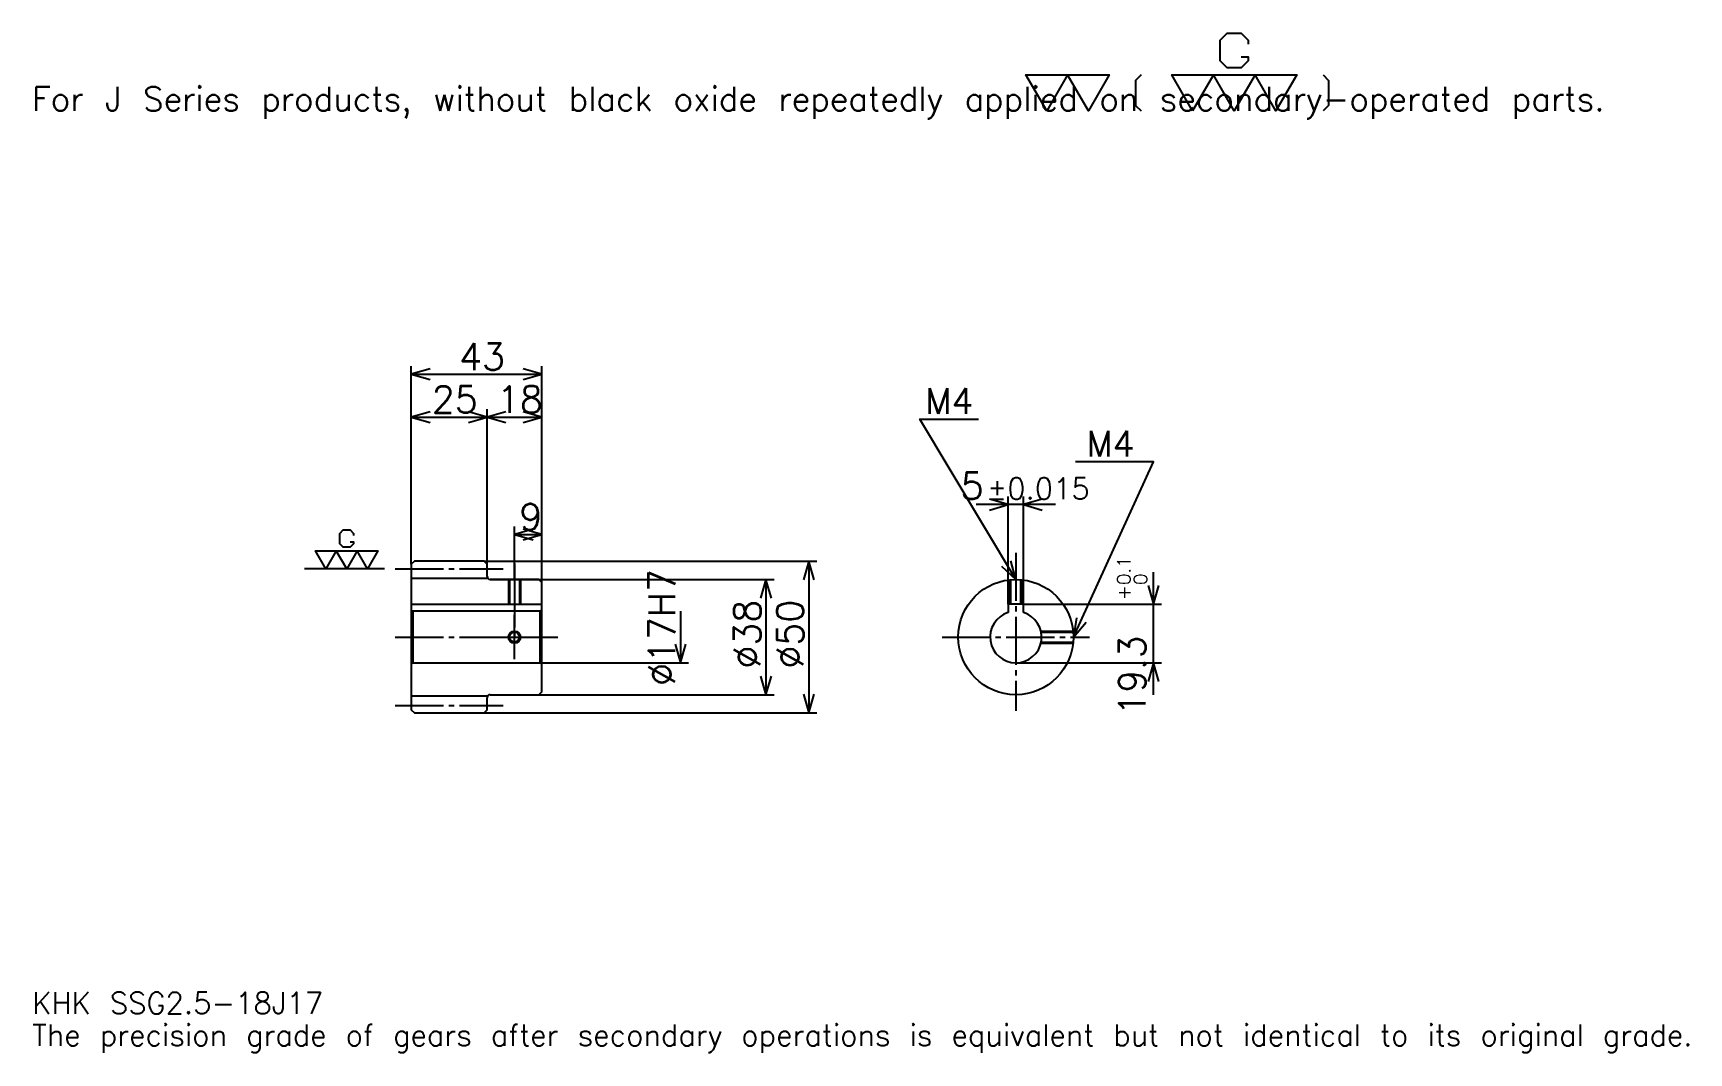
# Model space of a CAD drawing. Extents: x 18 to 564, y 6 to 343.
import ezdxf

# ---------------------------------------------------------------- set-up
doc = ezdxf.new("R2010")
doc.units = 0
doc.linetypes.add('DASHDOT', pattern=[21.130436, 15.847826, -1.76087, 1.76087, -1.76087])
doc.layers.get('0').update_dxf_attribs({"linetype": 'CONTINUOUS'})
doc.layers.add('DASHDOT', color=6, linetype='DASHDOT')
doc.styles.add('KANJI', font='TXT', dxfattribs={"bigfont": 'BIGFONT'})

msp = doc.modelspace()

# ---------------------------------------------------------------- linework, layer by layer
at = {"color": 5}
for p, q in [((142.630432, 168.510864), (142.630432, 232.782593)), ((142.630432, 230.141296), (185.630432, 230.141296)), ((185.630432, 168.510864), (185.630432, 232.782593)), ((167.630432, 168.510864), (167.630432, 218.695648)), ((142.630432, 216.054352), (167.630432, 216.054352)), ((167.630432, 216.054352), (185.630432, 216.054352)), ((355.043457, 187.16304), (328.913025, 187.16304)), ((339.478271, 154.310867), (339.478271, 189.804337)), ((344.478271, 154.310867), (344.478271, 189.804337)), ((176.630432, 168.510864), (176.630432, 179.956512)), ((176.630432, 177.315216), (185.630432, 177.315216)), ((142.630432, 167.510864), (142.630432, 168.510864)), ((166.630432, 168.510864), (185.630432, 168.510864)), ((167.630432, 167.510864), (167.630432, 168.510864)), ((176.630432, 162.510864), (176.630432, 168.510864)), ((176.630432, 162.510864), (176.630432, 168.510864)), ((185.630432, 168.510864), (276.315247, 168.510864)), ((185.630432, 161.510864), (185.630432, 168.510864)), ((273.67392, 168.510864), (273.67392, 118.510864)), ((387.391296, 124.445648), (387.391296, 164.876083)), ((168.630432, 162.510864), (185.630432, 162.510864)), ((185.630432, 162.510864), (262.228271, 162.510864)), ((259.586945, 162.510864), (259.586945, 124.510864)), ((344.478271, 154.310867), (390.032593, 154.310867)), ((231.41304, 152.010864), (231.41304, 135.010864)), ((185.630432, 135.010864), (234.054352, 135.010864)), ((341.978271, 135.010864), (390.032593, 135.010864)), ((168.630432, 124.510864), (185.630432, 124.510864)), ((185.630432, 124.510864), (262.228271, 124.510864)), ((166.630432, 118.510864), (185.630432, 118.510864)), ((185.630432, 118.510864), (276.315247, 118.510864))]:
    msp.add_line(p, q, dxfattribs=at)
at = {"color": 7}
msp.add_line((133.82608, 166.010864), (107.41304, 166.010864), dxfattribs=at)
at = {"color": 4}
for p, q in [((142.630432, 162.885864), (167.630432, 162.885864)), ((142.630432, 154.310867), (185.630432, 154.310867)), ((143.130432, 152.010864), (143.130432, 135.010864)), ((185.130432, 152.010864), (185.630432, 152.510864)), ((185.130432, 135.010864), (185.630432, 134.510864)), ((142.630432, 124.135864), (167.630432, 124.135864))]:
    msp.add_line(p, q, dxfattribs=at)
at = {"color": 7}
for points in [[(416.269592, 334.811737), (418.558716, 334.811737), (418.558716, 333.438263), (416.269592, 331.149109), (411.691315, 331.149109), (409.402191, 333.438263), (409.402191, 340.305634), (411.691315, 342.594788), (416.269592, 342.594788), (418.558716, 340.305634), (418.558716, 338.932159)], [(352.17392, 316.956512), (345.306519, 328.859985), (372.776093, 328.859985), (365.908691, 316.956512), (359.041321, 328.859985), (352.17392, 316.956512)], [(383.306091, 328.859985), (381.474792, 327.028687), (381.474792, 318.787811), (383.306091, 316.956512)], [(400.245667, 316.956512), (393.378265, 328.859985), (434.582611, 328.859985), (427.71521, 316.956512), (420.847839, 328.859985), (413.980438, 316.956512), (407.113037, 328.859985), (400.245667, 316.956512)], [(443.281311, 328.859985), (445.11261, 327.028687), (445.11261, 318.787811), (443.281311, 316.956512)], [(122.468475, 174.938477), (123.613037, 174.938477), (123.613037, 174.25174), (122.468475, 173.107162), (120.179344, 173.107162), (119.034775, 174.25174), (119.034775, 177.685425), (120.179344, 178.829987), (122.468475, 178.829987), (123.613037, 177.685425), (123.613037, 176.998688)], [(114.45652, 166.010864), (111.022827, 171.962601), (131.625, 171.962601), (128.191299, 166.010864), (124.757607, 171.962601), (121.323914, 166.010864), (117.890213, 171.962601), (114.45652, 166.010864)]]:
    msp.add_lwpolyline(points, dxfattribs=at)
at = {"color": 5}
for points in [[(148.793472, 231.902161), (142.630432, 230.141296), (148.793472, 228.380432)], [(179.467392, 228.380432), (185.630432, 230.141296), (179.467392, 231.902161)], [(148.793472, 217.815216), (142.630432, 216.054352), (148.793472, 214.293472)], [(161.467392, 214.293472), (167.630432, 216.054352), (161.467392, 217.815216)], [(173.793472, 217.815216), (167.630432, 216.054352), (173.793472, 214.293472)], [(179.467392, 214.293472), (185.630432, 216.054352), (179.467392, 217.815216)], [(341.978271, 162.510864), (310.282593, 215.336945), (329.652161, 215.336945)], [(360.978271, 143.510864), (387.391296, 201.25), (361.682617, 201.25)], [(333.315216, 185.402161), (339.478271, 187.16304), (333.315216, 188.923904)], [(350.641296, 188.923904), (344.478271, 187.16304), (350.641296, 185.402161)], [(182.793472, 179.07608), (176.630432, 177.315216), (182.793472, 175.554352)], [(179.467392, 175.554352), (185.630432, 177.315216), (179.467392, 179.07608)], [(275.434784, 162.347824), (273.67392, 168.510864), (271.913055, 162.347824)], [(337.297485, 166.889679), (341.978271, 162.510864), (340.317322, 168.701599)], [(261.347839, 156.347824), (259.586945, 162.510864), (257.82608, 156.347824)], [(385.630432, 160.473907), (387.391296, 154.310867), (389.152161, 160.473907)], [(361.940765, 149.847839), (360.978271, 143.510864), (365.143311, 148.382828)], [(229.652161, 141.173904), (231.41304, 135.010864), (233.17392, 141.173904)], [(389.152161, 128.847824), (387.391296, 135.010864), (385.630432, 128.847824)], [(257.82608, 130.673904), (259.586945, 124.510864), (261.347839, 130.673904)], [(271.913055, 124.673904), (273.67392, 118.510864), (275.434784, 124.673904)]]:
    msp.add_lwpolyline(points, dxfattribs=at)
at = {"color": 4}
for points in [[(167.630432, 163.510864), (167.630432, 167.510864), (166.630432, 168.510864), (143.630432, 168.510864), (142.630432, 167.510864), (142.630432, 134.510864)], [(168.630432, 124.510864), (184.630432, 124.510864), (185.630432, 125.510864), (185.630432, 161.510864), (184.630432, 162.510864), (168.630432, 162.510864)], [(174.630432, 162.510864), (174.630432, 154.310867)], [(175.010437, 162.510864), (175.010437, 154.310867)], [(178.250427, 162.510864), (178.250427, 154.310867)], [(178.630432, 162.510864), (178.630432, 154.310867)], [(339.978271, 154.310867), (339.978271, 162.405304)], [(340.358276, 154.310867), (340.358276, 162.441681)], [(343.598267, 154.310867), (343.598267, 162.441681)], [(343.978271, 154.310867), (343.978271, 162.405304)], [(344.478271, 151.634903), (344.478271, 154.310867), (339.478271, 154.310867), (339.478271, 151.634903)], [(142.630432, 134.510864), (143.130432, 135.010864), (185.130432, 135.010864), (185.130432, 152.010864), (143.130432, 152.010864), (142.630432, 152.510864)], [(350.239624, 145.510864), (360.872681, 145.510864)], [(350.322449, 145.130859), (360.909058, 145.130859)], [(350.239624, 141.510864), (360.872681, 141.510864)], [(350.322449, 141.890869), (360.909058, 141.890869)], [(142.630432, 134.510864), (142.630432, 119.510864), (143.630432, 118.510864), (166.630432, 118.510864), (167.630432, 119.510864), (167.630432, 123.510864)]]:
    msp.add_lwpolyline(points, dxfattribs=at)
for centre, radius in [((341.978271, 143.510864), 19), ((176.630432, 143.510864), 1.62)]:
    msp.add_circle(centre, radius, dxfattribs=at)
at = {"color": 7}
msp.add_circle((176.630432, 143.510864), 2, dxfattribs=at)
at = {"color": 4}
for centre, radius, start, end in [((168.630432, 163.510864), 1, 180, 270), ((341.978271, 143.510864), 8.5, 107.10463483, 72.89536517), ((168.630432, 123.510864), 1, 90, 180)]:
    msp.add_arc(centre, radius, start, end, dxfattribs=at)
at = {"layer": 'DASHDOT', "color": 7}
for p, q in [((341.978271, 171.315216), (341.978271, 119.228256)), ((137.347824, 166.010864), (172.91304, 166.010864)), ((176.630432, 162.510864), (176.630432, 143.510864)), ((137.347824, 143.510864), (190.91304, 143.510864)), ((317.695648, 143.510864), (366.260864, 143.510864)), ((137.347824, 121.010864), (172.91304, 121.010864))]:
    msp.add_line(p, q, dxfattribs=at)
for points in [[(176.630432, 167.793472), (176.630432, 149.028259)], [(176.630432, 136.228256), (176.630432, 150.793472)], [(169.347824, 143.510864), (183.91304, 143.510864)]]:
    msp.add_lwpolyline(points, dxfattribs=at)

# ---------------------------------------------------------------- texts
at = {"color": 7, "style": 'KANJI'}
for s, height, p in [('For J Series products, without black oxide repeatedly applied on secondary-operated parts.', 7.923913, (17.608696, 316.956512)), ('43', 8.804348, (158.407608, 231.549988)), ('25', 8.804348, (149.407608, 217.463043)), ('18', 8.804348, (170.907608, 217.463043)), ('M4', 8.452174, (312.043457, 217.097824)), ('M4', 8.452174, (365.204346, 203.010864)), ('5', 8.804348, (323.804321, 188.923904)), ('%%p0.015', 7.043478, (332.519562, 188.923904)), ('9', 8.804348, (178.269012, 178.723907)), ('KHK SSG2.5-18J17', 7.043478, (17.608696, 19.369566)), ('The precision grade of gears after secondary operations is equivalent but not identical to its original grade.', 7.043478, (17.608696, 8.804348))]:
    msp.add_text(s, height=height, dxfattribs=at).set_placement(p)
for s, height, p in [('%%c17H7', 8.804348, (229.652161, 127.442932)), ('0.1', 4.402174, (379.81955, 160.665649)), ('0', 4.402174, (385.278259, 160.665649)), ('+', 4.402174, (379.81955, 155.735214)), ('%%c38', 8.804348, (257.82608, 133.165756)), ('%%c50', 8.804348, (271.913055, 133.165756)), ('19.3', 8.804348, (384.75, 117.626511))]:
    msp.add_text(s, height=height, rotation=90, dxfattribs=at).set_placement(p)

doc.saveas('drawing.dxf')
